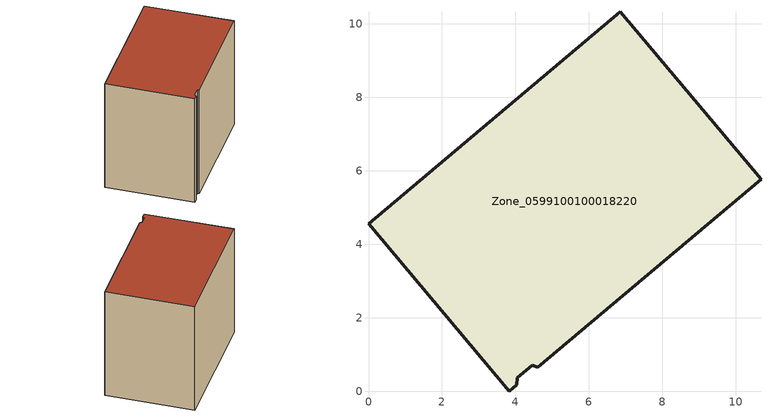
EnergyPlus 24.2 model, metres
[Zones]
Zone_0599100100018220
 floor ground (C_G): 6.85,10.32 10.69,5.77 4.6,0.65 4.46,0.7 4.05,0.36 4.04,0.17 3.83,0 0,4.55 z0
 wall outside (C_F): 4.04,0.17 4.05,0.36 4.46,0.7 4.6,0.65 10.69,5.77 6.85,10.32 0,4.55 3.83,0 4.04,0.17 z0:7.98
 roof outside (C_R): 4.05,0.36 4.46,0.7 4.6,0.65 10.69,5.77 6.85,10.32 0,4.55 3.83,0 4.04,0.17 z7.98
[BUILDING]
Pand.0599100100018220: North Axis=0; Terrain=City; Loads Convergence Tolerance Value=0.04; Temperature Convergence Tolerance Value=0.4; Solar Distribution=FullExterior; Maximum Number of Warmup Days=25; Minimum Number of Warmup Days=1
[Site:Location]
Rotterdam.The.Hague.AP_ZH_NLD Design_Conditions: Latitude=51.96; Longitude=4.45; Time Zone=1; Elevation=-4.5
[SITE:GROUNDTEMPERATURE:BUILDINGSURFACE]
18, 18, 18, 18, 18, 18, 18, 18, 18, 18, 18, 18
[MATERIAL] Thermal Absorptance=0.9; Solar Absorptance=0.7; Visible Absorptance=0.7
Name | Roughness | Thickness | Conductivity | Density | Specific Heat
G.TC.2015-2018 | MediumSmooth | 0.15 | 0.0428571 | 540 | 1210
F.TC.2015-2018 | Rough | 0.3 | 0.0666667 | 1920 | 840
R.TC.2015-2018 | MediumRough | 0.2 | 0.0333333 | 1500 | 1000
[CONSTRUCTION]
C_G: G.TC.2015-2018
C_F: F.TC.2015-2018
C_R: R.TC.2015-2018
[ZONE]
Zone_0599100100018220: Type=1; Multiplier=1; Ceiling Height=Autocalculate; Volume=Autocalculate; Floor Area=autocalculate; Part of Total Floor Area=Yes
[ZONEINFILTRATION:DESIGNFLOWRATE]
Infil_Zone_0599100100018220: Zone or ZoneList or Space or SpaceList=Zone_0599100100018220; Schedule=AlwaysOn; Design Flow Rate Calculation Method=Flow/Area; Flow Rate per Floor Area=0.0015; Constant Term Coefficient=1; Temperature Term Coefficient=0; Velocity Term Coefficient=0; Velocity Squared Term Coefficient=0
[HVACTEMPLATE:ZONE:IDEALLOADSAIRSYSTEM]
Zone_0599100100018220: Maximum Heating Supply Air Temperature=50; Minimum Cooling Supply Air Temperature=13; Maximum Heating Supply Air Humidity Ratio=0.0156; Minimum Cooling Supply Air Humidity Ratio=0.0077; Heating Limit=NoLimit; Cooling Limit=NoLimit; Dehumidification Control Type=ConstantSensibleHeatRatio; Cooling Sensible Heat Ratio=0.7; Dehumidification Setpoint=60; Humidification Control Type=None; Humidification Setpoint=30; Outdoor Air Method=None; Outdoor Air Flow Rate per Person=0.00944; Outdoor Air Flow Rate per Zone Floor Area=0; Outdoor Air Flow Rate per Zone=0; Demand Controlled Ventilation Type=None; Outdoor Air Economizer Type=NoEconomizer; Heat Recovery Type=None; Sensible Heat Recovery Effectiveness=0.7; Latent Heat Recovery Effectiveness=0.65
[ZONECONTROL:THERMOSTAT]
ThermostatControl_Zone_0599100100018220: Zone or ZoneList=Zone_0599100100018220; Control Type Schedule=DualSetpointControlType; Control 1=Thermostat_Zone_0599100100018220; Temperature Difference Between Cutout And Setpoint=0
[THERMOSTATSETPOINT:DUALSETPOINT]
Thermostat_Zone_0599100100018220: Heating Setpoint Temperature Schedule=HeatingSetpoint_Zone_0599100100018220; Cooling Setpoint Temperature Schedule=CoolingSetpoint_Zone_0599100100018220
[SCHEDULE:COMPACT]
HeatingSetpoint_Zone_0599100100018220: Through: 12/31, For: AllDays, Until: 24:00, 21
CoolingSetpoint_Zone_0599100100018220: Through: 12/31, For: AllDays, Until: 24:00, 24
DualSetpointControlType: Through: 12/31, For: AllDays, Until: 24:00, 4
AlwaysOn: Through: 12/31, For: AllDays, Until: 24:00, 1
